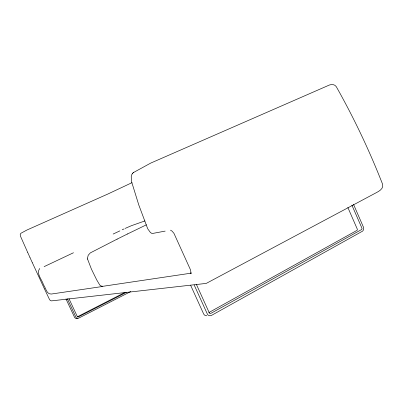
<?xml version="1.0" encoding="UTF-8"?>
<svg xmlns="http://www.w3.org/2000/svg" width="403" height="403" viewBox="0 0 403 403"><rect width="100%" height="100%" fill="white"/><g stroke="black" fill="none" stroke-linecap="round" stroke-linejoin="round"><path stroke-width="0.6" d="M87.496 258.172L88.217 255.23L90.368 252.867L117.162 239.11M39.761 268.453C35.781 273.561 42.189 279.783 43.484 284.82C45.841 287.677 46.431 294.533 51.302 294.044L100.775 286.745L102.488 286.135M132.763 173.139L131.7 174.721L131.217 176.741L131.665 181.965L138.778 204.936L147.71 228.778L150.48 232.602L152.138 233.539L165.19 231.1M133.428 172.56L150.717 163.094L327.654 85.784C330.314 84.287 334.283 83.708 336.243 86.61C354.005 118.084 369.536 150.818 382.689 184.483C383.636 188.342 379.717 190.881 376.8 192.407L206.255 283.4L51.438 300.885L50.259 300.452L49.478 299.439L44.39 288.739M132.516 173.355L133.68 172.338M191.218 272.937L190.725 273.441L190.831 271.733L190.362 269.542L173.965 233.367L172.096 231.166L170.484 230.148M208.769 312.612L357.098 230.315L357.365 229.287L347.854 207.495M77.452 316.753L124.9 292.447M126.346 292.392L78.056 317.085L77.431 316.823L68.958 298.633M130.779 291.54L78.051 318.446L76.726 318.189L76.041 317.438L67.336 298.734M132.008 182.665L107.898 194.009L26.905 230.037L21.016 233.216L20.215 234.249L20.407 236.042L27.616 252.273M44.103 266.65L73.512 252.736M127.419 234.007L146.39 224.809M117.011 239.186L127.575 233.931M113.122 234.062L119.913 230.864M122.18 229.796L124.159 228.874M125.167 228.41L131.544 225.645L144.959 220.915M77.441 318.214L75.779 318.425L74.736 317.695L65.961 298.89M190.579 273.244L102.513 286.357L100.881 285.898L99.727 284.981L96.725 279.914L91.431 269.133L87.753 259.582M206.92 315.776L205.152 315.589L203.767 314.214L190.674 285.369M44.395 288.744L32.351 262.731M196.432 284.508L209.429 313.146L209.953 313.539L210.774 313.428L361.773 229.448L362.04 228.41L351.89 205.142M194.17 284.981L207.389 314.123C208.069 315.725 210.21 316.194 211.63 315.317L362.629 231.11L363.677 229.619L363.708 227.766L353.532 204.386M29.973 257.502L32.356 262.741M27.611 252.258L29.978 257.512M87.753 259.592L87.496 258.152M190.911 273.153L190.75 273.43L191.163 272.937L190.946 273.148"/></g></svg>
